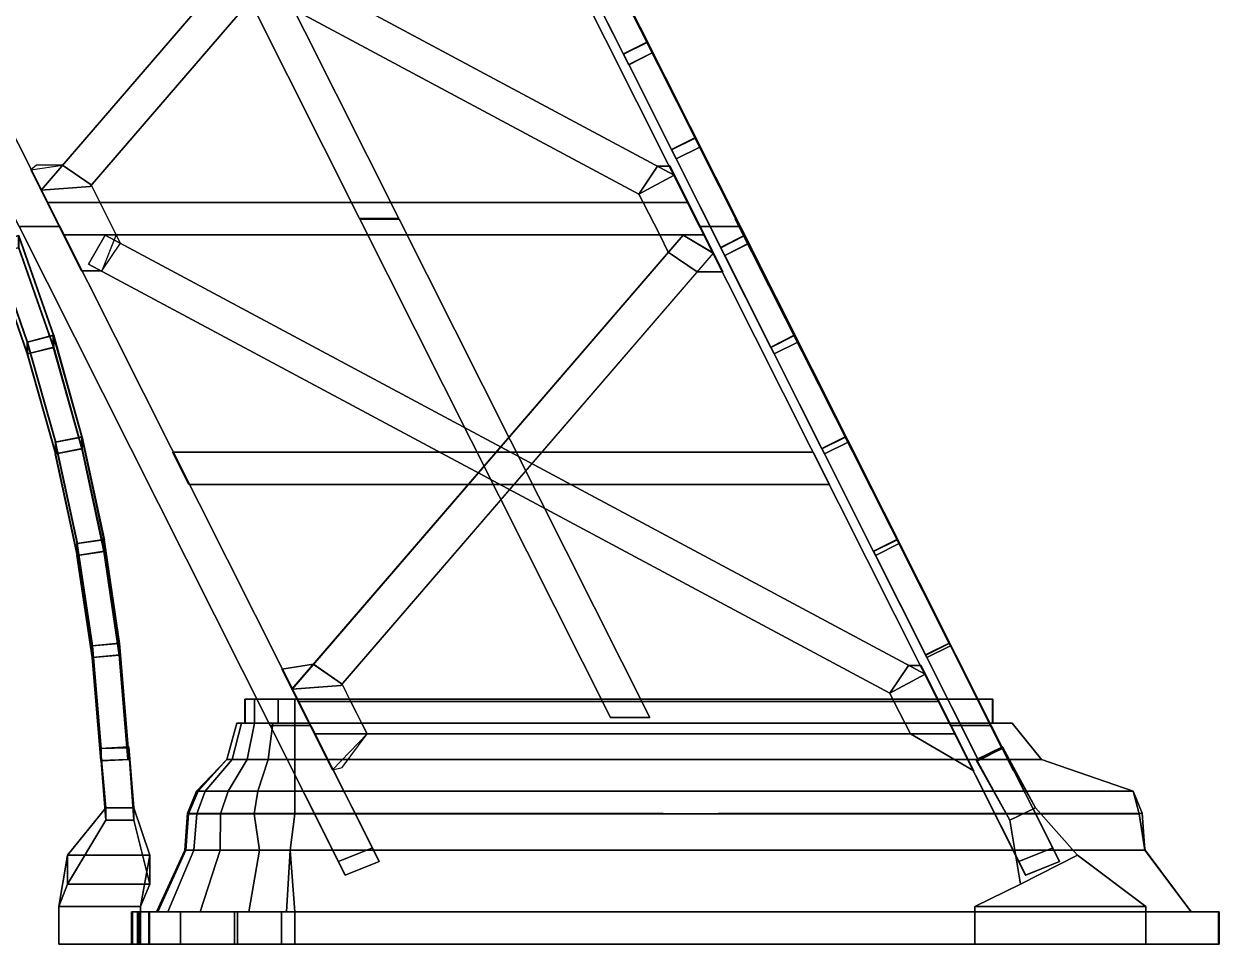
# Model space of a CAD drawing. Extents: x -24 to 24, y 14 to 139.
# Drawn here: x 13.92 to 24.3, y 13.81 to 21.8 of the extents above; entities that cross this region are included whole.
import ezdxf

# ---------------------------------------------------------------- set-up
doc = ezdxf.new("R2010")
doc.units = 0

msp = doc.modelspace()

# ---------------------------------------------------------------- linework, layer by layer
at = {"layer": 'sssss', "color": 253}
for points in [[(14.426, 19.655, -20.332), (14.496, 19.655, -20.332), (14.601, 19.655, -20.332), (14.763, 19.896, -20.211), (14.727, 19.968, -20.175), (14.583, 20.25, -20.033), (14.51, 20.4, -19.957), (14.259, 20.571, -19.871), (14.035, 20.572, -19.871), (13.986, 20.53, -19.892)], [(14.259, 20.571, 19.871), (14.51, 20.4, 19.957), (14.727, 19.968, 20.175), (14.601, 19.655, 20.332), (14.426, 19.655, 20.332), (13.986, 20.53, 19.892)], [(19.991, 19.646, 20.337), (19.767, 19.646, 20.336), (19.516, 19.817, 20.25), (19.443, 19.968, 20.175), (19.299, 20.249, 20.033), (19.263, 20.321, 19.997), (19.425, 20.563, 19.876), (19.535, 20.563, 19.876)], [(19.533, 20.563, -19.876), (19.425, 20.563, -19.876), (19.263, 20.321, -19.997), (19.299, 20.249, -20.033), (19.443, 19.968, -20.175), (19.516, 19.817, -20.25), (19.767, 19.646, -20.336), (19.991, 19.646, -20.337)], [(20.332, 19.655, 14.426), (20.332, 19.655, 14.496), (20.332, 19.655, 14.601), (20.211, 19.896, 14.763), (20.175, 19.968, 14.727), (20.033, 20.25, 14.583), (19.957, 20.4, 14.51), (19.871, 20.571, 14.259), (19.871, 20.572, 14.035), (19.892, 20.53, 13.986)], [(19.871, 20.571, -14.259), (19.957, 20.4, -14.51), (20.175, 19.968, -14.727), (20.332, 19.655, -14.601), (20.332, 19.655, -14.426), (19.892, 20.53, -13.986)], [(19.876, 20.563, 19.533), (19.876, 20.563, 19.425), (19.997, 20.321, 19.263), (20.033, 20.249, 19.299), (20.175, 19.968, 19.443), (20.25, 19.817, 19.516), (20.336, 19.646, 19.767), (20.337, 19.646, 19.991)], [(20.337, 19.646, -19.991), (20.336, 19.646, -19.767), (20.25, 19.817, -19.516), (20.175, 19.968, -19.443), (20.033, 20.249, -19.299), (19.997, 20.321, -19.263), (19.876, 20.563, -19.425), (19.876, 20.563, -19.535)], [(16.436, 16.239, 22.049), (16.687, 16.068, 22.135), (16.76, 15.917, 22.21), (16.904, 15.635, 22.352), (16.603, 15.322, 22.509), (16.163, 16.197, 22.07)], [(16.603, 15.322, -22.509), (16.688, 15.342, -22.499), (16.904, 15.635, -22.351), (16.761, 15.917, -22.21), (16.687, 16.068, -22.134), (16.437, 16.239, -22.048), (16.164, 16.197, -22.069)], [(22.168, 15.313, 22.514), (21.62, 15.635, 22.352), (21.476, 15.917, 22.21), (21.44, 15.989, 22.174), (21.602, 16.23, 22.053), (21.712, 16.23, 22.053)], [(21.711, 16.23, -22.053), (21.602, 16.23, -22.053), (21.44, 15.989, -22.174), (21.476, 15.917, -22.21), (21.62, 15.635, -22.352), (22.169, 15.313, -22.514)], [(21.62, 15.635, -22.352), (21.476, 15.917, -22.21), (21.44, 15.989, -22.174), (21.602, 16.23, -22.053), (21.711, 16.23, -22.053), (22.169, 15.313, -22.514)], [(22.509, 15.322, 16.603), (22.499, 15.342, 16.688), (22.351, 15.635, 16.904), (22.21, 15.917, 16.761), (22.134, 16.068, 16.687), (22.048, 16.239, 16.437), (22.069, 16.197, 16.164)], [(22.049, 16.239, -16.436), (22.135, 16.068, -16.687), (22.21, 15.917, -16.76), (22.352, 15.635, -16.904), (22.509, 15.322, -16.603), (22.07, 16.197, -16.163)], [(22.053, 16.23, 21.711), (22.053, 16.23, 21.602), (22.174, 15.989, 21.44), (22.21, 15.917, 21.476), (22.352, 15.635, 21.62), (22.514, 15.313, 22.169)], [(22.352, 15.635, 21.62), (22.21, 15.917, 21.476), (22.174, 15.989, 21.44), (22.053, 16.23, 21.602), (22.053, 16.23, 21.711), (22.514, 15.313, 22.169)], [(22.514, 15.313, -22.168), (22.352, 15.635, -21.62), (22.21, 15.917, -21.476), (22.174, 15.989, -21.44), (22.053, 16.23, -21.602), (22.053, 16.23, -21.712)], [(22.331, 15.937, 22.331), (15.843, 15.937, 22.334), (15.844, 15.937, 16.276), (15.843, 15.937, 16.131), (15.925, 15.937, 15.926), (16.131, 15.937, 15.843), (16.276, 15.937, 15.844), (22.334, 15.937, 15.843)], [(22.331, 15.937, -22.331), (22.334, 15.937, -15.843), (16.276, 15.937, -15.844), (16.131, 15.937, -15.843), (15.926, 15.937, -15.925), (15.843, 15.937, -16.131), (15.844, 15.937, -16.276), (15.843, 15.937, -22.334)], [(14.859, 13.81, -24.294), (14.867, 13.81, -16.277), (15.01, 13.81, -15.754), (15.284, 13.81, -15.285), (15.779, 13.81, -15.015), (16.162, 13.81, -14.925), (24.298, 13.81, -14.912), (24.298, 13.81, -24.294)], [(24.294, 13.81, 14.859), (16.277, 13.81, 14.867), (15.754, 13.81, 15.01), (15.285, 13.81, 15.284), (15.015, 13.81, 15.779), (14.925, 13.81, 16.162), (14.912, 13.81, 24.298), (24.294, 13.81, 24.298)]]:
    msp.add_polyline3d(points, close=True, dxfattribs=at)
for points in [[(14.664, 24.437, 17.921), (15.005, 24.435, 17.922), (17.18, 20.109, 20.104), (16.839, 20.108, 20.104)], [(14.664, 24.437, -17.921), (16.839, 20.108, -20.104), (17.18, 20.109, -20.104), (15.005, 24.435, -17.922)], [(17.921, 24.437, 14.664), (20.104, 20.108, 16.839), (20.104, 20.109, 17.18), (17.922, 24.435, 15.005)], [(17.921, 24.437, -14.664), (17.922, 24.435, -15.005), (20.104, 20.109, -17.18), (20.104, 20.108, -16.839)], [(14.237, 20.039, 20.143), (13.884, 20.039, 20.143), (11.707, 24.37, 17.965), (12.06, 24.37, 17.965)], [(13.884, 20.039, 19.789), (14.237, 20.039, 19.789), (12.06, 24.37, 17.612), (11.707, 24.37, 17.612)], [(11.707, 24.37, -17.965), (13.884, 20.039, -20.143), (14.237, 20.039, -20.143), (12.06, 24.37, -17.965)], [(12.06, 24.37, -17.612), (14.237, 20.039, -19.789), (13.884, 20.039, -19.789), (11.707, 24.37, -17.612)], [(14.237, 20.039, 19.789), (14.237, 20.039, 20.143), (12.06, 24.37, 17.965), (12.06, 24.37, 17.612)], [(12.06, 24.37, -17.965), (14.237, 20.039, -20.143), (14.237, 20.039, -19.789), (12.06, 24.37, -17.612)], [(12.452, 24.296, 17.993), (19.569, 20.485, 19.914), (19.263, 20.321, 19.997), (12.309, 24.045, 18.12)], [(12.309, 24.045, -18.12), (19.263, 20.321, -19.997), (19.569, 20.485, -19.914), (12.452, 24.296, -17.993)], [(17.469, 24.296, 17.993), (17.731, 24.139, 18.072), (14.5, 20.388, 19.963), (14.074, 20.356, 19.979)], [(14.5, 20.388, -19.963), (17.731, 24.139, -18.072), (17.469, 24.296, -17.993), (14.074, 20.356, -19.979)], [(17.612, 24.37, 11.707), (19.789, 20.039, 13.884), (20.143, 20.039, 13.884), (17.965, 24.37, 11.707)], [(17.965, 24.37, 12.06), (20.143, 20.039, 14.237), (19.789, 20.039, 14.237), (17.612, 24.37, 12.06)], [(17.612, 24.37, 12.06), (19.789, 20.039, 14.237), (19.789, 20.039, 13.884), (17.612, 24.37, 11.707)], [(19.789, 20.039, 20.143), (19.789, 20.039, 19.789), (17.612, 24.37, 17.612), (17.612, 24.37, 17.965)], [(19.789, 20.039, 19.789), (20.143, 20.039, 19.789), (17.965, 24.37, 17.612), (17.612, 24.37, 17.612)], [(20.143, 20.039, 20.143), (19.789, 20.039, 20.143), (17.612, 24.37, 17.965), (17.965, 24.37, 17.965)], [(20.143, 20.039, -13.884), (19.789, 20.039, -13.884), (17.612, 24.37, -11.707), (17.965, 24.37, -11.707)], [(19.789, 20.039, -14.237), (20.143, 20.039, -14.237), (17.965, 24.37, -12.06), (17.612, 24.37, -12.06)], [(19.789, 20.039, -13.884), (19.789, 20.039, -14.237), (17.612, 24.37, -12.06), (17.612, 24.37, -11.707)], [(20.143, 20.039, -19.789), (19.789, 20.039, -19.789), (17.612, 24.37, -17.612), (17.965, 24.37, -17.612)], [(19.789, 20.039, -19.789), (19.789, 20.039, -20.143), (17.612, 24.37, -17.965), (17.612, 24.37, -17.612)], [(19.789, 20.039, -20.143), (20.143, 20.039, -20.143), (17.965, 24.37, -17.965), (17.612, 24.37, -17.965)], [(17.965, 24.37, 11.707), (20.143, 20.039, 13.884), (20.143, 20.039, 14.237), (17.965, 24.37, 12.06)], [(20.143, 20.039, 19.789), (20.143, 20.039, 20.143), (17.965, 24.37, 17.965), (17.965, 24.37, 17.612)], [(20.143, 20.039, -14.237), (20.143, 20.039, -13.884), (17.965, 24.37, -11.707), (17.965, 24.37, -12.06)], [(20.143, 20.039, -20.143), (20.143, 20.039, -19.789), (17.965, 24.37, -17.612), (17.965, 24.37, -17.965)], [(19.963, 20.388, 14.5), (18.072, 24.139, 17.731), (17.993, 24.296, 17.469), (19.979, 20.356, 14.074)], [(18.12, 24.045, 12.309), (19.997, 20.321, 19.263), (19.914, 20.485, 19.569), (17.993, 24.296, 12.452)], [(17.993, 24.296, -12.452), (19.914, 20.485, -19.569), (19.997, 20.321, -19.263), (18.12, 24.045, -12.309)], [(17.993, 24.296, -17.469), (18.072, 24.139, -17.731), (19.963, 20.388, -14.5), (19.979, 20.356, -14.074)], [(19.333, 21.638, 13.109), (19.129, 21.535, 13.109), (18.724, 22.341, 12.633), (18.928, 22.443, 12.633)], [(19.129, 21.535, -13.112), (19.333, 21.638, -13.112), (18.928, 22.443, -12.636), (18.724, 22.341, -12.636)], [(19.379, 21.546, 12.896), (19.333, 21.638, 13.109), (18.928, 22.443, 12.633), (18.981, 22.338, 12.428)], [(19.333, 21.638, -13.112), (19.379, 21.546, -12.899), (18.981, 22.338, -12.431), (18.928, 22.443, -12.636)], [(19.129, 21.535, 13.109), (19.175, 21.443, 12.896), (18.777, 22.235, 12.428), (18.724, 22.341, 12.633)], [(19.175, 21.443, -12.899), (19.129, 21.535, -13.112), (18.724, 22.341, -12.636), (18.777, 22.235, -12.431)], [(19.175, 21.443, 12.896), (19.379, 21.546, 12.896), (18.981, 22.338, 12.428), (18.777, 22.235, 12.428)], [(19.379, 21.546, -12.899), (19.175, 21.443, -12.899), (18.777, 22.235, -12.431), (18.981, 22.338, -12.431)], [(19.75, 20.807, 13.522), (19.546, 20.705, 13.522), (19.128, 21.537, 13.108), (19.332, 21.64, 13.108)], [(19.546, 20.705, -13.525), (19.75, 20.807, -13.525), (19.332, 21.64, -13.111), (19.128, 21.537, -13.111)], [(19.79, 20.729, 13.303), (19.75, 20.807, 13.522), (19.332, 21.64, 13.108), (19.378, 21.547, 12.896)], [(19.75, 20.807, -13.525), (19.79, 20.729, -13.306), (19.378, 21.547, -12.899), (19.332, 21.64, -13.111)], [(19.546, 20.705, 13.522), (19.586, 20.626, 13.303), (19.174, 21.445, 12.896), (19.128, 21.537, 13.108)], [(19.586, 20.626, -13.306), (19.546, 20.705, -13.525), (19.128, 21.537, -13.111), (19.174, 21.445, -12.899)], [(19.586, 20.626, 13.303), (19.79, 20.729, 13.303), (19.378, 21.547, 12.896), (19.174, 21.445, 12.896)], [(19.79, 20.729, -13.306), (19.586, 20.626, -13.306), (19.174, 21.445, -12.899), (19.378, 21.547, -12.899)], [(20.177, 19.958, 13.879), (19.973, 19.855, 13.879), (19.545, 20.708, 13.52), (19.749, 20.81, 13.52)], [(19.973, 19.855, -13.883), (20.177, 19.958, -13.883), (19.749, 20.81, -13.523), (19.545, 20.708, -13.523)], [(20.211, 19.89, 13.656), (20.177, 19.958, 13.879), (19.749, 20.81, 13.52), (19.79, 20.729, 13.302)], [(20.177, 19.958, -13.883), (20.211, 19.89, -13.659), (19.79, 20.729, -13.305), (19.749, 20.81, -13.523)], [(19.973, 19.855, 13.879), (20.007, 19.788, 13.656), (19.586, 20.626, 13.302), (19.545, 20.708, 13.52)], [(20.007, 19.788, -13.659), (19.973, 19.855, -13.883), (19.545, 20.708, -13.523), (19.586, 20.626, -13.305)], [(20.007, 19.788, 13.656), (20.211, 19.89, 13.656), (19.79, 20.729, 13.302), (19.586, 20.626, 13.302)], [(20.211, 19.89, -13.659), (20.007, 19.788, -13.659), (19.586, 20.626, -13.305), (19.79, 20.729, -13.305)], [(19.829, 19.968, 20.174), (14.269, 19.968, 20.174), (14.128, 20.249, 20.033), (19.688, 20.249, 20.033)], [(14.128, 20.249, -20.033), (14.269, 19.968, -20.174), (19.829, 19.968, -20.174), (19.688, 20.249, -20.033)], [(20.033, 20.249, 14.128), (20.174, 19.968, 14.269), (20.174, 19.968, 19.829), (20.033, 20.249, 19.688)], [(20.174, 19.968, -19.829), (20.174, 19.968, -14.269), (20.033, 20.249, -14.128), (20.033, 20.249, -19.688)], [(16.414, 15.709, 22.32), (16.061, 15.709, 22.32), (13.884, 20.039, 20.143), (14.237, 20.039, 20.143)], [(16.061, 15.709, 22.32), (16.061, 15.709, 21.967), (13.884, 20.039, 19.789), (13.884, 20.039, 20.143)], [(16.061, 15.709, 21.967), (16.414, 15.709, 21.967), (14.237, 20.039, 19.789), (13.884, 20.039, 19.789)], [(13.884, 20.039, -20.143), (16.061, 15.709, -22.32), (16.414, 15.709, -22.32), (14.237, 20.039, -20.143)], [(13.884, 20.039, -19.789), (16.061, 15.709, -21.967), (16.061, 15.709, -22.32), (13.884, 20.039, -20.143)], [(14.237, 20.039, -19.789), (16.414, 15.709, -21.967), (16.061, 15.709, -21.967), (13.884, 20.039, -19.789)], [(16.414, 15.709, 21.967), (16.414, 15.709, 22.32), (14.237, 20.039, 20.143), (14.237, 20.039, 19.789)], [(14.237, 20.039, -20.143), (16.414, 15.709, -22.32), (16.414, 15.709, -21.967), (14.237, 20.039, -19.789)], [(16.841, 20.104, 20.099), (17.182, 20.103, 20.099), (19.357, 15.776, 22.281), (19.016, 15.776, 22.281)], [(16.841, 20.104, -20.098), (19.017, 15.776, -22.281), (19.357, 15.776, -22.281), (17.182, 20.103, -20.099)], [(19.789, 20.039, 13.884), (21.967, 15.709, 16.061), (22.32, 15.709, 16.061), (20.143, 20.039, 13.884)], [(20.143, 20.039, 14.237), (22.32, 15.709, 16.414), (21.967, 15.709, 16.414), (19.789, 20.039, 14.237)], [(19.789, 20.039, 14.237), (21.967, 15.709, 16.414), (21.967, 15.709, 16.061), (19.789, 20.039, 13.884)], [(21.967, 15.709, 22.32), (21.967, 15.709, 21.967), (19.789, 20.039, 19.789), (19.789, 20.039, 20.143)], [(21.967, 15.709, 21.967), (22.32, 15.709, 21.967), (20.143, 20.039, 19.789), (19.789, 20.039, 19.789)], [(22.32, 15.709, 22.32), (21.967, 15.709, 22.32), (19.789, 20.039, 20.143), (20.143, 20.039, 20.143)], [(22.32, 15.709, -16.061), (21.967, 15.709, -16.061), (19.789, 20.039, -13.884), (20.143, 20.039, -13.884)], [(21.967, 15.709, -16.414), (22.32, 15.709, -16.414), (20.143, 20.039, -14.237), (19.789, 20.039, -14.237)], [(21.967, 15.709, -16.061), (21.967, 15.709, -16.414), (19.789, 20.039, -14.237), (19.789, 20.039, -13.884)], [(22.32, 15.709, -21.967), (21.967, 15.709, -21.967), (19.789, 20.039, -19.789), (20.143, 20.039, -19.789)], [(21.967, 15.709, -21.967), (21.967, 15.709, -22.32), (19.789, 20.039, -20.143), (19.789, 20.039, -19.789)], [(21.967, 15.709, -22.32), (22.32, 15.709, -22.32), (20.143, 20.039, -20.143), (19.789, 20.039, -20.143)], [(20.098, 20.104, 16.841), (22.281, 15.776, 19.017), (22.281, 15.776, 19.357), (20.099, 20.103, 17.182)], [(20.099, 20.104, -16.841), (20.099, 20.103, -17.182), (22.281, 15.776, -19.357), (22.281, 15.776, -19.016)], [(20.143, 20.039, 13.884), (22.32, 15.709, 16.061), (22.32, 15.709, 16.414), (20.143, 20.039, 14.237)], [(22.32, 15.709, 21.967), (22.32, 15.709, 22.32), (20.143, 20.039, 20.143), (20.143, 20.039, 19.789)], [(22.32, 15.709, -16.414), (22.32, 15.709, -16.061), (20.143, 20.039, -13.884), (20.143, 20.039, -14.237)], [(22.32, 15.709, -22.32), (22.32, 15.709, -21.967), (20.143, 20.039, -19.789), (20.143, 20.039, -20.143)], [(13.954, 19.036, -20.641), (14.182, 19.092, -20.613), (13.878, 19.961, -20.176), (13.655, 19.891, -20.211)], [(14.185, 19.092, 20.613), (13.957, 19.036, 20.641), (13.658, 19.891, 20.211), (13.881, 19.961, 20.176)], [(14.182, 19.092, -20.613), (14.182, 18.989, -20.409), (13.877, 19.858, -19.972), (13.878, 19.961, -20.176)], [(14.185, 18.989, 20.409), (14.185, 19.092, 20.613), (13.881, 19.961, 20.176), (13.881, 19.858, 19.972)], [(14.629, 19.964, 20.17), (21.746, 16.153, 22.091), (21.44, 15.989, 22.174), (14.486, 19.712, 20.297)], [(14.487, 19.712, -20.297), (21.44, 15.989, -22.174), (21.746, 16.153, -22.091), (14.629, 19.964, -20.17)], [(19.646, 19.964, 20.17), (19.908, 19.807, 20.249), (16.677, 16.055, 22.14), (16.251, 16.023, 22.157)], [(16.677, 16.055, -22.14), (19.909, 19.807, -20.249), (19.647, 19.964, -20.17), (16.252, 16.023, -22.156)], [(20.613, 19.092, 14.182), (20.409, 18.989, 14.182), (19.972, 19.858, 13.877), (20.176, 19.961, 13.878)], [(20.409, 18.989, -14.185), (20.613, 19.092, -14.185), (20.176, 19.961, -13.881), (19.972, 19.858, -13.881)], [(22.14, 16.055, 16.677), (20.249, 19.807, 19.909), (20.17, 19.964, 19.647), (22.156, 16.023, 16.252)], [(20.297, 19.712, 14.487), (22.174, 15.989, 21.44), (22.091, 16.153, 21.746), (20.17, 19.964, 14.629)], [(20.17, 19.964, -14.629), (22.091, 16.153, -21.746), (22.174, 15.989, -21.44), (20.297, 19.712, -14.486)], [(20.17, 19.964, -19.646), (20.249, 19.807, -19.908), (22.14, 16.055, -16.677), (22.157, 16.023, -16.251)], [(20.641, 19.036, 13.954), (20.613, 19.092, 14.182), (20.176, 19.961, 13.878), (20.211, 19.891, 13.655)], [(20.613, 19.092, -14.185), (20.641, 19.036, -13.957), (20.211, 19.891, -13.658), (20.176, 19.961, -13.881)], [(13.954, 18.933, -20.437), (13.954, 19.036, -20.641), (13.655, 19.891, -20.211), (13.655, 19.788, -20.007)], [(14.182, 18.989, -20.409), (13.954, 18.933, -20.437), (13.655, 19.788, -20.007), (13.877, 19.858, -19.972)], [(13.957, 19.036, 20.641), (13.957, 18.933, 20.437), (13.658, 19.788, 20.007), (13.658, 19.891, 20.211)], [(13.957, 18.933, 20.437), (14.185, 18.989, 20.409), (13.881, 19.858, 19.972), (13.658, 19.788, 20.007)], [(20.409, 18.989, 14.182), (20.437, 18.933, 13.954), (20.007, 19.788, 13.655), (19.972, 19.858, 13.877)], [(20.437, 18.933, -13.957), (20.409, 18.989, -14.185), (19.972, 19.858, -13.881), (20.007, 19.788, -13.658)], [(20.437, 18.933, 13.954), (20.641, 19.036, 13.954), (20.211, 19.891, 13.655), (20.007, 19.788, 13.655)], [(20.641, 19.036, -13.957), (20.437, 18.933, -13.957), (20.007, 19.788, -13.658), (20.211, 19.891, -13.658)], [(14.198, 18.167, -21.078), (14.429, 18.211, -21.055), (14.18, 19.095, -20.611), (13.953, 19.036, -20.641)], [(14.432, 18.211, 21.055), (14.201, 18.167, 21.078), (13.957, 19.036, 20.641), (14.184, 19.095, 20.611)], [(14.429, 18.211, -21.055), (14.429, 18.109, -20.851), (14.18, 18.992, -20.407), (14.18, 19.095, -20.611)], [(14.432, 18.109, 20.851), (14.432, 18.211, 21.055), (14.184, 19.095, 20.611), (14.184, 18.992, 20.407)], [(21.055, 18.211, 14.429), (20.851, 18.109, 14.429), (20.407, 18.992, 14.18), (20.611, 19.095, 14.18)], [(20.851, 18.109, -14.432), (21.055, 18.211, -14.432), (20.611, 19.095, -14.184), (20.407, 18.992, -14.184)], [(21.078, 18.167, 14.198), (21.055, 18.211, 14.429), (20.611, 19.095, 14.18), (20.641, 19.036, 13.953)], [(21.055, 18.211, -14.432), (21.078, 18.167, -14.201), (20.641, 19.036, -13.957), (20.611, 19.095, -14.184)], [(14.198, 18.065, -20.874), (14.198, 18.167, -21.078), (13.953, 19.036, -20.641), (13.953, 18.933, -20.437)], [(14.429, 18.109, -20.851), (14.198, 18.065, -20.874), (13.953, 18.933, -20.437), (14.18, 18.992, -20.407)], [(14.201, 18.167, 21.078), (14.201, 18.065, 20.874), (13.957, 18.933, 20.437), (13.957, 19.036, 20.641)], [(14.201, 18.065, 20.874), (14.432, 18.109, 20.851), (14.184, 18.992, 20.407), (13.957, 18.933, 20.437)], [(20.851, 18.109, 14.429), (20.874, 18.065, 14.198), (20.437, 18.933, 13.953), (20.407, 18.992, 14.18)], [(20.874, 18.065, -14.201), (20.851, 18.109, -14.432), (20.407, 18.992, -14.184), (20.437, 18.933, -13.957)], [(20.874, 18.065, 14.198), (21.078, 18.167, 14.198), (20.641, 19.036, 13.953), (20.437, 18.933, 13.953)], [(21.078, 18.167, -14.201), (20.874, 18.065, -14.201), (20.437, 18.933, -13.957), (20.641, 19.036, -13.957)], [(14.386, 17.288, -21.52), (14.62, 17.32, -21.504), (14.428, 18.215, -21.054), (14.197, 18.168, -21.078)], [(14.386, 17.185, -21.316), (14.386, 17.288, -21.52), (14.197, 18.168, -21.078), (14.197, 18.065, -20.874)], [(14.623, 17.32, 21.504), (14.389, 17.288, 21.52), (14.2, 18.168, 21.078), (14.431, 18.215, 21.054)], [(14.389, 17.288, 21.52), (14.389, 17.185, 21.316), (14.2, 18.065, 20.874), (14.2, 18.168, 21.078)], [(14.62, 17.32, -21.504), (14.62, 17.217, -21.3), (14.428, 18.112, -20.85), (14.428, 18.215, -21.054)], [(14.623, 17.217, 21.3), (14.623, 17.32, 21.504), (14.431, 18.215, 21.054), (14.431, 18.112, 20.85)], [(21.504, 17.32, 14.62), (21.3, 17.217, 14.62), (20.85, 18.112, 14.428), (21.054, 18.215, 14.428)], [(21.3, 17.217, -14.623), (21.504, 17.32, -14.623), (21.054, 18.215, -14.431), (20.85, 18.112, -14.431)], [(21.316, 17.185, 14.386), (21.52, 17.288, 14.386), (21.078, 18.168, 14.197), (20.874, 18.065, 14.197)], [(21.52, 17.288, -14.389), (21.316, 17.185, -14.389), (20.874, 18.065, -14.2), (21.078, 18.168, -14.2)], [(21.52, 17.288, 14.386), (21.504, 17.32, 14.62), (21.054, 18.215, 14.428), (21.078, 18.168, 14.197)], [(21.504, 17.32, -14.623), (21.52, 17.288, -14.389), (21.078, 18.168, -14.2), (21.054, 18.215, -14.431)], [(14.62, 17.217, -21.3), (14.386, 17.185, -21.316), (14.197, 18.065, -20.874), (14.428, 18.112, -20.85)], [(14.389, 17.185, 21.316), (14.623, 17.217, 21.3), (14.431, 18.112, 20.85), (14.2, 18.065, 20.874)], [(20.776, 18.081, 21.119), (20.918, 17.8, 21.261), (15.357, 17.8, 21.261), (15.216, 18.082, 21.122)], [(15.358, 17.8, -21.261), (20.918, 17.8, -21.261), (20.776, 18.081, -21.119), (15.216, 18.082, -21.121)], [(21.3, 17.217, 14.62), (21.316, 17.185, 14.386), (20.874, 18.065, 14.197), (20.85, 18.112, 14.428)], [(21.316, 17.185, -14.389), (21.3, 17.217, -14.623), (20.85, 18.112, -14.431), (20.874, 18.065, -14.2)], [(21.261, 17.8, 15.358), (21.261, 17.8, 20.918), (21.119, 18.081, 20.776), (21.121, 18.082, 15.216)], [(21.119, 18.081, -20.776), (21.261, 17.8, -20.918), (21.261, 17.8, -15.357), (21.122, 18.082, -15.216)], [(14.518, 16.4, -21.966), (14.753, 16.42, -21.956), (14.618, 17.323, -21.502), (14.385, 17.288, -21.52)], [(14.518, 16.297, -21.762), (14.518, 16.4, -21.966), (14.385, 17.288, -21.52), (14.385, 17.185, -21.316)], [(14.753, 16.318, -21.752), (14.518, 16.297, -21.762), (14.385, 17.185, -21.316), (14.618, 17.221, -21.298)], [(14.756, 16.42, 21.956), (14.521, 16.4, 21.966), (14.388, 17.288, 21.52), (14.621, 17.323, 21.502)], [(14.521, 16.4, 21.966), (14.521, 16.297, 21.762), (14.388, 17.185, 21.316), (14.388, 17.288, 21.52)], [(14.521, 16.297, 21.762), (14.756, 16.318, 21.752), (14.621, 17.221, 21.298), (14.388, 17.185, 21.316)], [(14.753, 16.42, -21.956), (14.753, 16.318, -21.752), (14.618, 17.221, -21.298), (14.618, 17.323, -21.502)], [(14.756, 16.318, 21.752), (14.756, 16.42, 21.956), (14.621, 17.323, 21.502), (14.621, 17.221, 21.298)], [(21.956, 16.42, 14.753), (21.752, 16.318, 14.753), (21.298, 17.221, 14.618), (21.502, 17.323, 14.618)], [(21.752, 16.318, -14.756), (21.956, 16.42, -14.756), (21.502, 17.323, -14.621), (21.298, 17.221, -14.621)], [(21.752, 16.318, 14.753), (21.762, 16.297, 14.518), (21.316, 17.185, 14.385), (21.298, 17.221, 14.618)], [(21.762, 16.297, -14.521), (21.752, 16.318, -14.756), (21.298, 17.221, -14.621), (21.316, 17.185, -14.388)], [(21.762, 16.297, 14.518), (21.966, 16.4, 14.518), (21.52, 17.288, 14.385), (21.316, 17.185, 14.385)], [(21.966, 16.4, -14.521), (21.762, 16.297, -14.521), (21.316, 17.185, -14.388), (21.52, 17.288, -14.388)], [(21.966, 16.4, 14.518), (21.956, 16.42, 14.753), (21.502, 17.323, 14.618), (21.52, 17.288, 14.385)], [(21.956, 16.42, -14.756), (21.966, 16.4, -14.521), (21.52, 17.288, -14.388), (21.502, 17.323, -14.621)], [(14.592, 15.507, -22.415), (14.828, 15.515, -22.411), (14.752, 16.424, -21.954), (14.517, 16.4, -21.966)], [(14.592, 15.404, -22.211), (14.592, 15.507, -22.415), (14.517, 16.4, -21.966), (14.517, 16.298, -21.762)], [(14.831, 15.515, 22.411), (14.595, 15.507, 22.415), (14.52, 16.4, 21.966), (14.755, 16.424, 21.954)], [(14.595, 15.507, 22.415), (14.595, 15.404, 22.211), (14.52, 16.298, 21.762), (14.52, 16.4, 21.966)], [(14.828, 15.515, -22.411), (14.828, 15.413, -22.207), (14.752, 16.321, -21.75), (14.752, 16.424, -21.954)], [(14.831, 15.413, 22.207), (14.831, 15.515, 22.411), (14.755, 16.424, 21.954), (14.755, 16.321, 21.75)], [(22.411, 15.515, 14.828), (22.207, 15.413, 14.828), (21.75, 16.321, 14.752), (21.954, 16.424, 14.752)], [(22.207, 15.413, -14.831), (22.411, 15.515, -14.831), (21.954, 16.424, -14.755), (21.75, 16.321, -14.755)], [(22.211, 15.404, 14.592), (22.415, 15.507, 14.592), (21.966, 16.4, 14.517), (21.762, 16.298, 14.517)], [(22.415, 15.507, -14.595), (22.211, 15.404, -14.595), (21.762, 16.298, -14.52), (21.966, 16.4, -14.52)], [(22.415, 15.507, 14.592), (22.411, 15.515, 14.828), (21.954, 16.424, 14.752), (21.966, 16.4, 14.517)], [(22.411, 15.515, -14.831), (22.415, 15.507, -14.595), (21.966, 16.4, -14.52), (21.954, 16.424, -14.755)], [(14.828, 15.413, -22.207), (14.592, 15.404, -22.211), (14.517, 16.298, -21.762), (14.752, 16.321, -21.75)], [(14.595, 15.404, 22.211), (14.831, 15.413, 22.207), (14.755, 16.321, 21.75), (14.52, 16.298, 21.762)], [(22.207, 15.413, 14.828), (22.211, 15.404, 14.592), (21.762, 16.298, 14.517), (21.75, 16.321, 14.752)], [(22.211, 15.404, -14.595), (22.207, 15.413, -14.831), (21.75, 16.321, -14.755), (21.762, 16.298, -14.52)], [(15.843, 15.937, 22.334), (22.331, 15.937, 22.331), (22.331, 15.727, 22.331), (15.843, 15.727, 22.334)], [(15.844, 15.937, 16.276), (15.843, 15.937, 22.334), (15.843, 15.727, 22.334), (15.844, 15.727, 16.276)], [(15.844, 15.937, 16.276), (15.844, 15.727, 16.276), (15.843, 15.727, 16.131), (15.843, 15.937, 16.131)], [(15.925, 15.937, 15.926), (15.843, 15.937, 16.131), (15.843, 15.727, 16.131), (15.925, 15.727, 15.926)], [(15.926, 15.937, -15.925), (15.926, 15.727, -15.925), (15.843, 15.727, -16.131), (15.843, 15.937, -16.131)], [(15.844, 15.937, -16.276), (15.843, 15.937, -16.131), (15.843, 15.727, -16.131), (15.844, 15.727, -16.276)], [(15.843, 15.937, -22.334), (15.844, 15.937, -16.276), (15.844, 15.727, -16.276), (15.843, 15.727, -22.334)], [(22.331, 15.937, -22.331), (15.843, 15.937, -22.334), (15.843, 15.727, -22.334), (22.331, 15.727, -22.331)], [(15.925, 15.937, 15.926), (15.925, 15.727, 15.926), (16.131, 15.727, 15.843), (16.131, 15.937, 15.843)], [(15.926, 15.937, -15.925), (16.131, 15.937, -15.843), (16.131, 15.727, -15.843), (15.926, 15.727, -15.925)], [(16.276, 15.937, 15.844), (16.131, 15.937, 15.843), (16.131, 15.727, 15.843), (16.276, 15.727, 15.844)], [(16.276, 15.937, -15.844), (16.276, 15.727, -15.844), (16.131, 15.727, -15.843), (16.131, 15.937, -15.843)], [(22.334, 15.937, 15.843), (16.276, 15.937, 15.844), (16.276, 15.727, 15.844), (22.334, 15.727, 15.843)], [(16.276, 15.937, -15.844), (22.334, 15.937, -15.843), (22.334, 15.727, -15.843), (16.276, 15.727, -15.844)], [(22.006, 15.635, 22.352), (16.446, 15.635, 22.352), (16.305, 15.917, 22.21), (21.865, 15.917, 22.21)], [(16.305, 15.917, -22.21), (16.447, 15.635, -22.351), (22.007, 15.635, -22.351), (21.865, 15.917, -22.21)], [(22.21, 15.917, 16.305), (22.351, 15.635, 16.447), (22.351, 15.635, 22.007), (22.21, 15.917, 21.865)], [(22.352, 15.635, -22.006), (22.352, 15.635, -16.446), (22.21, 15.917, -16.305), (22.21, 15.917, -21.865)], [(22.331, 15.937, 22.331), (22.334, 15.937, 15.843), (22.334, 15.727, 15.843), (22.331, 15.727, 22.331)], [(22.334, 15.937, -15.843), (22.331, 15.937, -22.331), (22.331, 15.727, -22.331), (22.334, 15.727, -15.843)], [(15.774, 15.727, 16.276), (15.774, 15.727, 22.501), (15.685, 15.412, 22.757), (15.685, 15.412, 16.276)], [(15.774, 15.727, 22.501), (22.501, 15.727, 22.501), (22.757, 15.412, 22.757), (15.685, 15.412, 22.757)], [(15.774, 15.727, 16.276), (15.685, 15.412, 16.276), (15.733, 15.412, 16.044), (15.813, 15.727, 16.085)], [(15.774, 15.727, -22.501), (15.774, 15.727, -16.276), (15.685, 15.412, -16.276), (15.685, 15.412, -22.757)], [(15.774, 15.727, -16.276), (15.813, 15.727, -16.085), (15.733, 15.412, -16.044), (15.685, 15.412, -16.276)], [(22.501, 15.727, -22.501), (15.774, 15.727, -22.501), (15.685, 15.412, -22.757), (22.757, 15.412, -22.757)], [(15.925, 15.727, 15.926), (15.813, 15.727, 16.085), (15.733, 15.412, 16.044), (15.862, 15.412, 15.864)], [(15.926, 15.727, -15.925), (15.864, 15.412, -15.862), (15.733, 15.412, -16.044), (15.813, 15.727, -16.085)], [(15.844, 15.727, 16.276), (15.774, 15.727, 16.276), (15.813, 15.727, 16.085), (15.843, 15.727, 16.131)], [(15.844, 15.727, 16.276), (15.843, 15.727, 22.334), (15.774, 15.727, 22.501), (15.774, 15.727, 16.276)], [(15.843, 15.727, 22.334), (22.331, 15.727, 22.331), (22.501, 15.727, 22.501), (15.774, 15.727, 22.501)], [(15.843, 15.727, -22.334), (15.844, 15.727, -16.276), (15.774, 15.727, -16.276), (15.774, 15.727, -22.501)], [(15.844, 15.727, -16.276), (15.843, 15.727, -16.131), (15.813, 15.727, -16.085), (15.774, 15.727, -16.276)], [(22.331, 15.727, -22.331), (15.843, 15.727, -22.334), (15.774, 15.727, -22.501), (22.501, 15.727, -22.501)], [(15.925, 15.727, 15.926), (15.843, 15.727, 16.131), (15.813, 15.727, 16.085)], [(15.926, 15.727, -15.925), (15.813, 15.727, -16.085), (15.843, 15.727, -16.131)], [(15.925, 15.727, 15.926), (15.862, 15.412, 15.864), (16.044, 15.412, 15.733), (16.085, 15.727, 15.813)], [(15.926, 15.727, -15.925), (16.085, 15.727, -15.813), (16.044, 15.412, -15.733), (15.864, 15.412, -15.862)], [(15.925, 15.727, 15.926), (16.085, 15.727, 15.813), (16.131, 15.727, 15.843)], [(15.926, 15.727, -15.925), (16.131, 15.727, -15.843), (16.085, 15.727, -15.813)], [(16.276, 15.727, 15.774), (16.085, 15.727, 15.813), (16.044, 15.412, 15.733), (16.276, 15.412, 15.685)], [(16.276, 15.727, -15.774), (16.276, 15.412, -15.685), (16.044, 15.412, -15.733), (16.085, 15.727, -15.813)], [(16.949, 14.646, 22.854), (16.655, 14.527, 22.914), (16.061, 15.709, 22.32), (16.414, 15.709, 22.32)], [(16.655, 14.527, 22.914), (16.714, 14.409, 22.619), (16.061, 15.709, 21.967), (16.061, 15.709, 22.32)], [(16.714, 14.409, 22.619), (17.009, 14.527, 22.56), (16.414, 15.709, 21.967), (16.061, 15.709, 21.967)], [(16.061, 15.709, -22.32), (16.655, 14.527, -22.914), (16.949, 14.646, -22.855), (16.414, 15.709, -22.32)], [(16.061, 15.709, -21.967), (16.714, 14.409, -22.619), (16.655, 14.527, -22.914), (16.061, 15.709, -22.32)], [(16.414, 15.709, -21.967), (17.009, 14.527, -22.56), (16.714, 14.409, -22.619), (16.061, 15.709, -21.967)], [(16.276, 15.727, 15.844), (16.131, 15.727, 15.843), (16.085, 15.727, 15.813), (16.276, 15.727, 15.774)], [(16.276, 15.727, -15.844), (16.276, 15.727, -15.774), (16.085, 15.727, -15.813), (16.131, 15.727, -15.843)], [(22.501, 15.727, 15.774), (16.276, 15.727, 15.774), (16.276, 15.412, 15.685), (22.757, 15.412, 15.685)], [(22.334, 15.727, 15.843), (16.276, 15.727, 15.844), (16.276, 15.727, 15.774), (22.501, 15.727, 15.774)], [(16.276, 15.727, -15.774), (22.501, 15.727, -15.774), (22.757, 15.412, -15.685), (16.276, 15.412, -15.685)], [(16.276, 15.727, -15.844), (22.334, 15.727, -15.843), (22.501, 15.727, -15.774), (16.276, 15.727, -15.774)], [(17.009, 14.527, 22.56), (16.949, 14.646, 22.854), (16.414, 15.709, 22.32), (16.414, 15.709, 21.967)], [(16.414, 15.709, -22.32), (16.949, 14.646, -22.855), (17.009, 14.527, -22.56), (16.414, 15.709, -21.967)], [(21.967, 15.709, 16.061), (22.619, 14.409, 16.714), (22.914, 14.527, 16.655), (22.32, 15.709, 16.061)], [(22.32, 15.709, 16.414), (22.854, 14.646, 16.949), (22.56, 14.527, 17.009), (21.967, 15.709, 16.414)], [(21.967, 15.709, 16.414), (22.56, 14.527, 17.009), (22.619, 14.409, 16.714), (21.967, 15.709, 16.061)], [(22.56, 14.527, 22.914), (22.62, 14.409, 22.62), (21.967, 15.709, 21.967), (21.967, 15.709, 22.32)], [(22.62, 14.409, 22.62), (22.914, 14.527, 22.56), (22.32, 15.709, 21.967), (21.967, 15.709, 21.967)], [(22.855, 14.645, 22.855), (22.56, 14.527, 22.914), (21.967, 15.709, 22.32), (22.32, 15.709, 22.32)], [(22.914, 14.527, -16.655), (22.619, 14.409, -16.714), (21.967, 15.709, -16.061), (22.32, 15.709, -16.061)], [(22.56, 14.527, -17.009), (22.854, 14.646, -16.949), (22.32, 15.709, -16.414), (21.967, 15.709, -16.414)], [(22.619, 14.409, -16.714), (22.56, 14.527, -17.009), (21.967, 15.709, -16.414), (21.967, 15.709, -16.061)], [(22.914, 14.527, -22.56), (22.62, 14.409, -22.62), (21.967, 15.709, -21.967), (22.32, 15.709, -21.967)], [(22.62, 14.409, -22.62), (22.56, 14.527, -22.914), (21.967, 15.709, -22.32), (21.967, 15.709, -21.967)], [(22.56, 14.527, -22.914), (22.855, 14.645, -22.855), (22.32, 15.709, -22.32), (21.967, 15.709, -22.32)], [(22.32, 15.709, 16.061), (22.914, 14.527, 16.655), (22.854, 14.646, 16.949), (22.32, 15.709, 16.414)], [(22.914, 14.527, 22.56), (22.855, 14.645, 22.855), (22.32, 15.709, 22.32), (22.32, 15.709, 21.967)], [(22.854, 14.646, -16.949), (22.914, 14.527, -16.655), (22.32, 15.709, -16.061), (22.32, 15.709, -16.414)], [(22.855, 14.645, -22.855), (22.914, 14.527, -22.56), (22.32, 15.709, -21.967), (22.32, 15.709, -22.32)], [(22.331, 15.727, 22.331), (22.334, 15.727, 15.843), (22.501, 15.727, 15.774), (22.501, 15.727, 22.501)], [(22.334, 15.727, -15.843), (22.331, 15.727, -22.331), (22.501, 15.727, -22.501), (22.501, 15.727, -15.774)], [(22.501, 15.727, 22.501), (22.501, 15.727, 15.774), (22.757, 15.412, 15.685), (22.757, 15.412, 22.757)], [(22.501, 15.727, -15.774), (22.501, 15.727, -22.501), (22.757, 15.412, -22.757), (22.757, 15.412, -15.685)], [(14.59, 15.509, 22.417), (14.596, 15.4, 22.193), (14.841, 15.413, 22.193), (14.835, 15.522, 22.417)], [(14.635, 14.994, 22.706), (14.59, 15.509, 22.417), (14.835, 15.522, 22.417), (14.88, 14.994, 22.706)], [(14.841, 15.413, -22.193), (14.596, 15.4, -22.193), (14.59, 15.509, -22.417), (14.835, 15.522, -22.417)], [(14.835, 15.522, -22.417), (14.59, 15.509, -22.417), (14.635, 14.994, -22.706), (14.88, 14.994, -22.706)], [(14.635, 14.885, 22.482), (14.596, 15.4, 22.193), (14.59, 15.509, 22.417), (14.635, 14.994, 22.706)], [(14.59, 15.509, -22.417), (14.596, 15.4, -22.193), (14.635, 14.885, -22.482), (14.635, 14.994, -22.706)], [(14.88, 14.994, 22.706), (14.835, 15.522, 22.417), (14.841, 15.413, 22.193), (14.88, 14.885, 22.482)], [(14.841, 15.413, -22.193), (14.835, 15.522, -22.417), (14.88, 14.994, -22.706), (14.88, 14.885, -22.482)], [(22.193, 15.413, 14.841), (22.193, 15.4, 14.596), (22.417, 15.509, 14.59), (22.417, 15.522, 14.835)], [(22.193, 15.413, 14.841), (22.417, 15.522, 14.835), (22.706, 14.994, 14.88), (22.482, 14.885, 14.88)], [(22.417, 15.509, -14.59), (22.193, 15.4, -14.596), (22.193, 15.413, -14.841), (22.417, 15.522, -14.835)], [(22.706, 14.994, -14.88), (22.417, 15.522, -14.835), (22.193, 15.413, -14.841), (22.482, 14.885, -14.88)], [(22.417, 15.509, 14.59), (22.193, 15.4, 14.596), (22.482, 14.885, 14.635), (22.706, 14.994, 14.635)], [(22.482, 14.885, -14.635), (22.193, 15.4, -14.596), (22.417, 15.509, -14.59), (22.706, 14.994, -14.635)], [(22.417, 15.522, 14.835), (22.417, 15.509, 14.59), (22.706, 14.994, 14.635), (22.706, 14.994, 14.88)], [(22.706, 14.994, -14.635), (22.417, 15.509, -14.59), (22.417, 15.522, -14.835), (22.706, 14.994, -14.88)], [(14.88, 14.885, 22.482), (14.841, 15.413, 22.193), (14.596, 15.4, 22.193), (14.635, 14.885, 22.482)], [(14.596, 15.4, -22.193), (14.841, 15.413, -22.193), (14.88, 14.885, -22.482), (14.635, 14.885, -22.482)], [(15.685, 15.412, 16.276), (15.685, 15.412, 22.757), (15.424, 15.139, 23.552), (15.437, 15.139, 16.276)], [(15.685, 15.412, 22.757), (22.757, 15.412, 22.757), (23.553, 15.139, 23.553), (15.424, 15.139, 23.552)], [(15.685, 15.412, -22.757), (15.685, 15.412, -16.276), (15.437, 15.139, -16.276), (15.424, 15.139, -23.552)], [(22.757, 15.412, -22.757), (15.685, 15.412, -22.757), (15.424, 15.139, -23.552), (23.553, 15.139, -23.553)], [(15.685, 15.412, 16.276), (15.437, 15.139, 16.276), (15.497, 15.139, 15.955), (15.733, 15.412, 16.044)], [(15.685, 15.412, -16.276), (15.733, 15.412, -16.044), (15.497, 15.139, -15.955), (15.437, 15.139, -16.276)], [(15.862, 15.412, 15.864), (15.733, 15.412, 16.044), (15.497, 15.139, 15.955), (15.699, 15.139, 15.699)], [(15.864, 15.412, -15.862), (15.699, 15.139, -15.699), (15.497, 15.139, -15.955), (15.733, 15.412, -16.044)], [(15.862, 15.412, 15.864), (15.699, 15.139, 15.699), (15.955, 15.139, 15.497), (16.044, 15.412, 15.733)], [(15.864, 15.412, -15.862), (16.044, 15.412, -15.733), (15.955, 15.139, -15.497), (15.699, 15.139, -15.699)], [(16.276, 15.412, 15.685), (16.044, 15.412, 15.733), (15.955, 15.139, 15.497), (16.276, 15.139, 15.437)], [(16.276, 15.412, -15.685), (16.276, 15.139, -15.437), (15.955, 15.139, -15.497), (16.044, 15.412, -15.733)], [(22.757, 15.412, 15.685), (16.276, 15.412, 15.685), (16.276, 15.139, 15.437), (23.552, 15.139, 15.424)], [(16.276, 15.412, -15.685), (22.757, 15.412, -15.685), (23.552, 15.139, -15.424), (16.276, 15.139, -15.437)], [(22.193, 15.4, 14.596), (22.193, 15.413, 14.841), (22.482, 14.885, 14.88), (22.482, 14.885, 14.635)], [(22.482, 14.885, -14.88), (22.193, 15.413, -14.841), (22.193, 15.4, -14.596), (22.482, 14.885, -14.635)], [(22.757, 15.412, 22.757), (22.757, 15.412, 15.685), (23.552, 15.139, 15.424), (23.553, 15.139, 23.553)], [(22.757, 15.412, -15.685), (22.757, 15.412, -22.757), (23.553, 15.139, -23.553), (23.552, 15.139, -15.424)], [(15.424, 15.139, -23.552), (15.437, 15.139, -16.276), (15.353, 14.942, -16.276), (15.345, 14.946, -23.631)], [(23.553, 15.139, -23.553), (15.424, 15.139, -23.552), (15.345, 14.946, -23.631), (23.603, 14.942, -23.603)], [(15.437, 15.139, 16.276), (15.424, 15.139, 23.552), (15.353, 14.942, 23.603), (15.353, 14.942, 16.276)], [(15.424, 15.139, 23.552), (23.553, 15.139, 23.553), (23.603, 14.942, 23.603), (15.353, 14.942, 23.603)], [(15.437, 15.139, 16.276), (15.353, 14.942, 16.276), (15.425, 14.942, 15.924), (15.497, 15.139, 15.955)], [(15.437, 15.139, -16.276), (15.497, 15.139, -15.955), (15.425, 14.942, -15.924), (15.353, 14.942, -16.276)], [(15.699, 15.139, 15.699), (15.497, 15.139, 15.955), (15.425, 14.942, 15.924), (15.631, 14.942, 15.631)], [(15.699, 15.139, -15.699), (15.631, 14.942, -15.631), (15.425, 14.942, -15.924), (15.497, 15.139, -15.955)], [(15.699, 15.139, 15.699), (15.631, 14.942, 15.631), (15.924, 14.942, 15.425), (15.955, 15.139, 15.497)], [(15.699, 15.139, -15.699), (15.955, 15.139, -15.497), (15.924, 14.942, -15.425), (15.631, 14.942, -15.631)], [(16.276, 15.139, 15.437), (15.955, 15.139, 15.497), (15.924, 14.942, 15.425), (16.276, 14.942, 15.353)], [(16.276, 15.139, -15.437), (16.276, 14.942, -15.353), (15.924, 14.942, -15.425), (15.955, 15.139, -15.497)], [(23.552, 15.139, 15.424), (16.276, 15.139, 15.437), (16.276, 14.942, 15.353), (23.631, 14.946, 15.345)], [(16.276, 15.139, -15.437), (23.552, 15.139, -15.424), (23.603, 14.942, -15.353), (16.276, 14.942, -15.353)], [(23.553, 15.139, 23.553), (23.552, 15.139, 15.424), (23.631, 14.946, 15.345), (23.603, 14.942, 23.603)], [(23.552, 15.139, -15.424), (23.553, 15.139, -23.553), (23.603, 14.942, -23.603), (23.603, 14.942, -15.353)], [(14.302, 14.582, 23.069), (14.635, 14.994, 22.706), (14.88, 14.994, 22.706), (15.018, 14.582, 23.069)], [(14.302, 14.331, 22.575), (14.635, 14.885, 22.482), (14.635, 14.994, 22.706), (14.302, 14.582, 23.069)], [(14.88, 14.994, -22.706), (14.635, 14.994, -22.706), (14.302, 14.582, -23.069), (15.018, 14.582, -23.069)], [(14.635, 14.994, -22.706), (14.635, 14.885, -22.482), (14.302, 14.331, -22.575), (14.302, 14.582, -23.069)], [(15.018, 14.582, 23.069), (14.88, 14.994, 22.706), (14.88, 14.885, 22.482), (15.018, 14.331, 22.575)], [(14.88, 14.885, -22.482), (14.88, 14.994, -22.706), (15.018, 14.582, -23.069), (15.018, 14.331, -22.575)], [(23.603, 14.942, -23.603), (15.345, 14.946, -23.631), (15.321, 14.627, -23.655), (23.657, 14.627, -23.657)], [(15.345, 14.946, -23.631), (15.353, 14.942, -16.276), (15.329, 14.627, -16.236), (15.321, 14.627, -23.655)], [(15.353, 14.942, 23.603), (23.603, 14.942, 23.603), (23.657, 14.627, 23.657), (15.321, 14.627, 23.655)], [(15.353, 14.942, 16.276), (15.353, 14.942, 23.603), (15.321, 14.627, 23.655), (15.329, 14.627, 16.236)], [(15.353, 14.942, 16.276), (15.329, 14.627, 16.236), (15.4, 14.627, 15.971), (15.425, 14.942, 15.924)], [(15.353, 14.942, -16.276), (15.425, 14.942, -15.924), (15.4, 14.627, -15.971), (15.329, 14.627, -16.236)], [(15.631, 14.942, 15.631), (15.425, 14.942, 15.924), (15.4, 14.627, 15.971), (15.628, 14.627, 15.628)], [(15.631, 14.942, -15.631), (15.628, 14.627, -15.628), (15.4, 14.627, -15.971), (15.425, 14.942, -15.924)], [(15.631, 14.942, 15.631), (15.628, 14.627, 15.628), (15.971, 14.627, 15.4), (15.924, 14.942, 15.425)], [(15.631, 14.942, -15.631), (15.924, 14.942, -15.425), (15.971, 14.627, -15.4), (15.628, 14.627, -15.628)], [(16.276, 14.942, 15.353), (15.924, 14.942, 15.425), (15.971, 14.627, 15.4), (16.236, 14.627, 15.329)], [(16.276, 14.942, -15.353), (16.236, 14.627, -15.329), (15.971, 14.627, -15.4), (15.924, 14.942, -15.425)], [(23.631, 14.946, 15.345), (16.276, 14.942, 15.353), (16.236, 14.627, 15.329), (23.655, 14.627, 15.321)], [(16.276, 14.942, -15.353), (23.603, 14.942, -15.353), (23.655, 14.627, -15.321), (16.236, 14.627, -15.329)], [(22.706, 14.994, 14.635), (22.482, 14.885, 14.635), (22.575, 14.331, 14.302), (23.069, 14.582, 14.302)], [(22.482, 14.885, 14.88), (22.706, 14.994, 14.88), (23.069, 14.582, 15.018), (22.575, 14.331, 15.018)], [(22.575, 14.331, -14.302), (22.482, 14.885, -14.635), (22.706, 14.994, -14.635), (23.069, 14.582, -14.302)], [(23.069, 14.582, -15.018), (22.706, 14.994, -14.88), (22.482, 14.885, -14.88), (22.575, 14.331, -15.018)], [(22.706, 14.994, 14.88), (22.706, 14.994, 14.635), (23.069, 14.582, 14.302), (23.069, 14.582, 15.018)], [(23.069, 14.582, -14.302), (22.706, 14.994, -14.635), (22.706, 14.994, -14.88), (23.069, 14.582, -15.018)], [(23.603, 14.942, 23.603), (23.631, 14.946, 15.345), (23.655, 14.627, 15.321), (23.657, 14.627, 23.657)], [(23.603, 14.942, -15.353), (23.603, 14.942, -23.603), (23.657, 14.627, -23.657), (23.655, 14.627, -15.321)], [(15.018, 14.331, 22.575), (14.88, 14.885, 22.482), (14.635, 14.885, 22.482), (14.302, 14.331, 22.575)], [(14.635, 14.885, -22.482), (14.88, 14.885, -22.482), (15.018, 14.331, -22.575), (14.302, 14.331, -22.575)], [(22.482, 14.885, 14.635), (22.482, 14.885, 14.88), (22.575, 14.331, 15.018), (22.575, 14.331, 14.302)], [(22.575, 14.331, -15.018), (22.482, 14.885, -14.88), (22.482, 14.885, -14.635), (22.575, 14.331, -14.302)], [(24.055, 14.091, 24.055), (15.075, 14.091, 24.055), (15.321, 14.627, 23.655), (23.657, 14.627, 23.657)], [(15.329, 14.627, 16.236), (15.321, 14.627, 23.655), (15.075, 14.091, 24.055), (15.087, 14.091, 16.205)], [(23.657, 14.627, -23.657), (15.321, 14.627, -23.655), (15.075, 14.091, -24.055), (24.055, 14.091, -24.055)], [(15.075, 14.091, -24.055), (15.321, 14.627, -23.655), (15.329, 14.627, -16.236), (15.082, 14.091, -16.276)], [(15.175, 14.091, -15.877), (15.082, 14.091, -16.276), (15.329, 14.627, -16.236), (15.4, 14.627, -15.971)], [(15.329, 14.627, 16.236), (15.087, 14.091, 16.205), (15.175, 14.091, 15.877), (15.4, 14.627, 15.971)], [(15.628, 14.627, 15.628), (15.4, 14.627, 15.971), (15.175, 14.091, 15.877), (15.456, 14.091, 15.456)], [(15.628, 14.627, -15.628), (15.456, 14.091, -15.456), (15.175, 14.091, -15.877), (15.4, 14.627, -15.971)], [(15.628, 14.627, 15.628), (15.456, 14.091, 15.456), (15.877, 14.091, 15.175), (15.971, 14.627, 15.4)], [(15.628, 14.627, -15.628), (15.971, 14.627, -15.4), (15.877, 14.091, -15.175), (15.456, 14.091, -15.456)], [(15.877, 14.091, 15.175), (16.276, 14.091, 15.082), (16.236, 14.627, 15.329), (15.971, 14.627, 15.4)], [(16.236, 14.627, -15.329), (16.205, 14.091, -15.087), (15.877, 14.091, -15.175), (15.971, 14.627, -15.4)], [(16.236, 14.627, -15.329), (23.655, 14.627, -15.321), (24.055, 14.091, -15.075), (16.205, 14.091, -15.087)], [(24.055, 14.091, 15.075), (23.655, 14.627, 15.321), (16.236, 14.627, 15.329), (16.276, 14.091, 15.082)], [(23.657, 14.627, 23.657), (23.655, 14.627, 15.321), (24.055, 14.091, 15.075), (24.055, 14.091, 24.055)], [(24.055, 14.091, -24.055), (24.055, 14.091, -15.075), (23.655, 14.627, -15.321), (23.657, 14.627, -23.657)], [(14.228, 14.137, 23.661), (14.302, 14.582, 23.069), (15.018, 14.582, 23.069), (14.937, 14.137, 23.661)], [(14.228, 14.137, 22.177), (14.302, 14.331, 22.575), (14.302, 14.582, 23.069), (14.228, 14.137, 23.661)], [(15.018, 14.582, -23.069), (14.302, 14.582, -23.069), (14.228, 14.137, -23.661), (14.937, 14.137, -23.661)], [(14.302, 14.582, -23.069), (14.302, 14.331, -22.575), (14.228, 14.137, -22.177), (14.228, 14.137, -23.661)], [(14.937, 14.137, 23.661), (15.018, 14.582, 23.069), (15.018, 14.331, 22.575), (14.937, 14.137, 22.177)], [(15.018, 14.331, -22.575), (15.018, 14.582, -23.069), (14.937, 14.137, -23.661), (14.937, 14.137, -22.177)], [(23.069, 14.582, 14.302), (22.575, 14.331, 14.302), (22.177, 14.137, 14.228), (23.661, 14.137, 14.228)], [(22.575, 14.331, 15.018), (23.069, 14.582, 15.018), (23.661, 14.137, 14.937), (22.177, 14.137, 14.937)], [(22.177, 14.137, -14.228), (22.575, 14.331, -14.302), (23.069, 14.582, -14.302), (23.661, 14.137, -14.228)], [(23.661, 14.137, -14.937), (23.069, 14.582, -15.018), (22.575, 14.331, -15.018), (22.177, 14.137, -14.937)], [(23.069, 14.582, 15.018), (23.069, 14.582, 14.302), (23.661, 14.137, 14.228), (23.661, 14.137, 14.937)], [(23.661, 14.137, -14.228), (23.069, 14.582, -14.302), (23.069, 14.582, -15.018), (23.661, 14.137, -14.937)], [(14.937, 14.137, 22.177), (15.018, 14.331, 22.575), (14.302, 14.331, 22.575), (14.228, 14.137, 22.177)], [(14.302, 14.331, -22.575), (15.018, 14.331, -22.575), (14.937, 14.137, -22.177), (14.228, 14.137, -22.177)], [(22.575, 14.331, 14.302), (22.575, 14.331, 15.018), (22.177, 14.137, 14.937), (22.177, 14.137, 14.228)], [(22.177, 14.137, -14.937), (22.575, 14.331, -15.018), (22.575, 14.331, -14.302), (22.177, 14.137, -14.228)], [(14.228, 13.811, 22.177), (14.937, 13.811, 22.177), (14.937, 14.137, 22.177), (14.228, 14.137, 22.177)], [(14.228, 13.811, 23.661), (14.228, 13.811, 22.177), (14.228, 14.137, 22.177), (14.228, 14.137, 23.661)], [(14.937, 13.811, 23.661), (14.228, 13.811, 23.661), (14.228, 14.137, 23.661), (14.937, 14.137, 23.661)], [(14.228, 14.137, -22.177), (14.228, 13.811, -22.177), (14.228, 13.811, -23.661), (14.228, 14.137, -23.661)], [(14.937, 14.137, -22.177), (14.937, 13.811, -22.177), (14.228, 13.811, -22.177), (14.228, 14.137, -22.177)], [(14.228, 14.137, -23.661), (14.228, 13.811, -23.661), (14.937, 13.811, -23.661), (14.937, 14.137, -23.661)], [(14.937, 13.811, 22.177), (14.937, 13.811, 23.661), (14.937, 14.137, 23.661), (14.937, 14.137, 22.177)], [(14.937, 14.137, -23.661), (14.937, 13.811, -23.661), (14.937, 13.811, -22.177), (14.937, 14.137, -22.177)], [(22.177, 14.137, 14.228), (22.177, 13.811, 14.228), (23.661, 13.811, 14.228), (23.661, 14.137, 14.228)], [(22.177, 14.137, 14.937), (22.177, 13.811, 14.937), (22.177, 13.811, 14.228), (22.177, 14.137, 14.228)], [(23.661, 14.137, 14.937), (23.661, 13.811, 14.937), (22.177, 13.811, 14.937), (22.177, 14.137, 14.937)], [(22.177, 13.811, -14.228), (22.177, 13.811, -14.937), (22.177, 14.137, -14.937), (22.177, 14.137, -14.228)], [(23.661, 13.811, -14.228), (22.177, 13.811, -14.228), (22.177, 14.137, -14.228), (23.661, 14.137, -14.228)], [(22.177, 13.811, -14.937), (23.661, 13.811, -14.937), (23.661, 14.137, -14.937), (22.177, 14.137, -14.937)], [(23.661, 14.137, 14.228), (23.661, 13.811, 14.228), (23.661, 13.811, 14.937), (23.661, 14.137, 14.937)], [(23.661, 13.811, -14.937), (23.661, 13.811, -14.228), (23.661, 14.137, -14.228), (23.661, 14.137, -14.937)], [(14.867, 13.81, -16.277), (14.859, 13.81, -24.294), (14.859, 14.091, -24.294), (14.867, 14.091, -16.277)], [(14.859, 13.81, -24.294), (24.298, 13.81, -24.294), (24.298, 14.091, -24.294), (14.859, 14.091, -24.294)], [(14.859, 14.091, -24.294), (24.298, 14.091, -24.294), (24.055, 14.091, -24.055), (15.075, 14.091, -24.055)], [(14.867, 14.091, -16.277), (14.859, 14.091, -24.294), (15.075, 14.091, -24.055), (15.082, 14.091, -16.276)], [(15.01, 13.81, -15.754), (14.867, 13.81, -16.277), (14.867, 14.091, -16.277), (15.01, 14.091, -15.754)], [(15.01, 14.091, -15.754), (14.867, 14.091, -16.277), (15.082, 14.091, -16.276), (15.175, 14.091, -15.877)], [(24.294, 14.091, 24.298), (14.912, 14.091, 24.298), (15.075, 14.091, 24.055), (24.055, 14.091, 24.055)], [(14.912, 13.81, 24.298), (14.925, 13.81, 16.162), (14.925, 14.091, 16.162), (14.912, 14.091, 24.298)], [(24.294, 13.81, 24.298), (14.912, 13.81, 24.298), (14.912, 14.091, 24.298), (24.294, 14.091, 24.298)], [(14.912, 14.091, 24.298), (14.925, 14.091, 16.162), (15.087, 14.091, 16.205), (15.075, 14.091, 24.055)], [(14.925, 14.091, 16.162), (14.925, 13.81, 16.162), (15.015, 13.81, 15.779), (15.015, 14.091, 15.779)], [(15.087, 14.091, 16.205), (14.925, 14.091, 16.162), (15.015, 14.091, 15.779), (15.175, 14.091, 15.877)], [(15.284, 14.091, -15.285), (15.284, 13.81, -15.285), (15.01, 13.81, -15.754), (15.01, 14.091, -15.754)], [(15.456, 14.091, -15.456), (15.284, 14.091, -15.285), (15.01, 14.091, -15.754), (15.175, 14.091, -15.877)], [(15.015, 14.091, 15.779), (15.285, 14.091, 15.284), (15.456, 14.091, 15.456), (15.175, 14.091, 15.877)], [(15.015, 13.81, 15.779), (15.285, 13.81, 15.284), (15.285, 14.091, 15.284), (15.015, 14.091, 15.779)], [(15.779, 14.091, -15.015), (15.284, 14.091, -15.285), (15.456, 14.091, -15.456), (15.877, 14.091, -15.175)], [(15.779, 13.81, -15.015), (15.284, 13.81, -15.285), (15.284, 14.091, -15.285), (15.779, 14.091, -15.015)], [(15.285, 14.091, 15.284), (15.285, 13.81, 15.284), (15.754, 13.81, 15.01), (15.754, 14.091, 15.01)], [(15.456, 14.091, 15.456), (15.285, 14.091, 15.284), (15.754, 14.091, 15.01), (15.877, 14.091, 15.175)], [(15.754, 13.81, 15.01), (16.277, 13.81, 14.867), (16.277, 14.091, 14.867), (15.754, 14.091, 15.01)], [(15.754, 14.091, 15.01), (16.277, 14.091, 14.867), (16.276, 14.091, 15.082), (15.877, 14.091, 15.175)], [(16.162, 14.091, -14.925), (16.162, 13.81, -14.925), (15.779, 13.81, -15.015), (15.779, 14.091, -15.015)], [(16.205, 14.091, -15.087), (16.162, 14.091, -14.925), (15.779, 14.091, -15.015), (15.877, 14.091, -15.175)], [(24.298, 13.81, -14.912), (16.162, 13.81, -14.925), (16.162, 14.091, -14.925), (24.298, 14.091, -14.912)], [(24.298, 14.091, -14.912), (16.162, 14.091, -14.925), (16.205, 14.091, -15.087), (24.055, 14.091, -15.075)], [(16.277, 14.091, 14.867), (24.294, 14.091, 14.859), (24.055, 14.091, 15.075), (16.276, 14.091, 15.082)], [(16.277, 13.81, 14.867), (24.294, 13.81, 14.859), (24.294, 14.091, 14.859), (16.277, 14.091, 14.867)], [(24.294, 14.091, 14.859), (24.294, 14.091, 24.298), (24.055, 14.091, 24.055), (24.055, 14.091, 15.075)], [(24.298, 14.091, -24.294), (24.298, 14.091, -14.912), (24.055, 14.091, -15.075), (24.055, 14.091, -24.055)], [(24.294, 13.81, 14.859), (24.294, 13.81, 24.298), (24.294, 14.091, 24.298), (24.294, 14.091, 14.859)], [(24.298, 13.81, -24.294), (24.298, 13.81, -14.912), (24.298, 14.091, -14.912), (24.298, 14.091, -24.294)], [(14.937, 13.811, 22.177), (14.228, 13.811, 22.177), (14.228, 13.811, 23.661), (14.937, 13.811, 23.661)], [(14.228, 13.811, -23.661), (14.228, 13.811, -22.177), (14.937, 13.811, -22.177), (14.937, 13.811, -23.661)], [(23.661, 13.811, 14.228), (22.177, 13.811, 14.228), (22.177, 13.811, 14.937), (23.661, 13.811, 14.937)], [(22.177, 13.811, -14.937), (22.177, 13.811, -14.228), (23.661, 13.811, -14.228), (23.661, 13.811, -14.937)]]:
    msp.add_3dface(points, dxfattribs=at)

doc.saveas('drawing.dxf')
